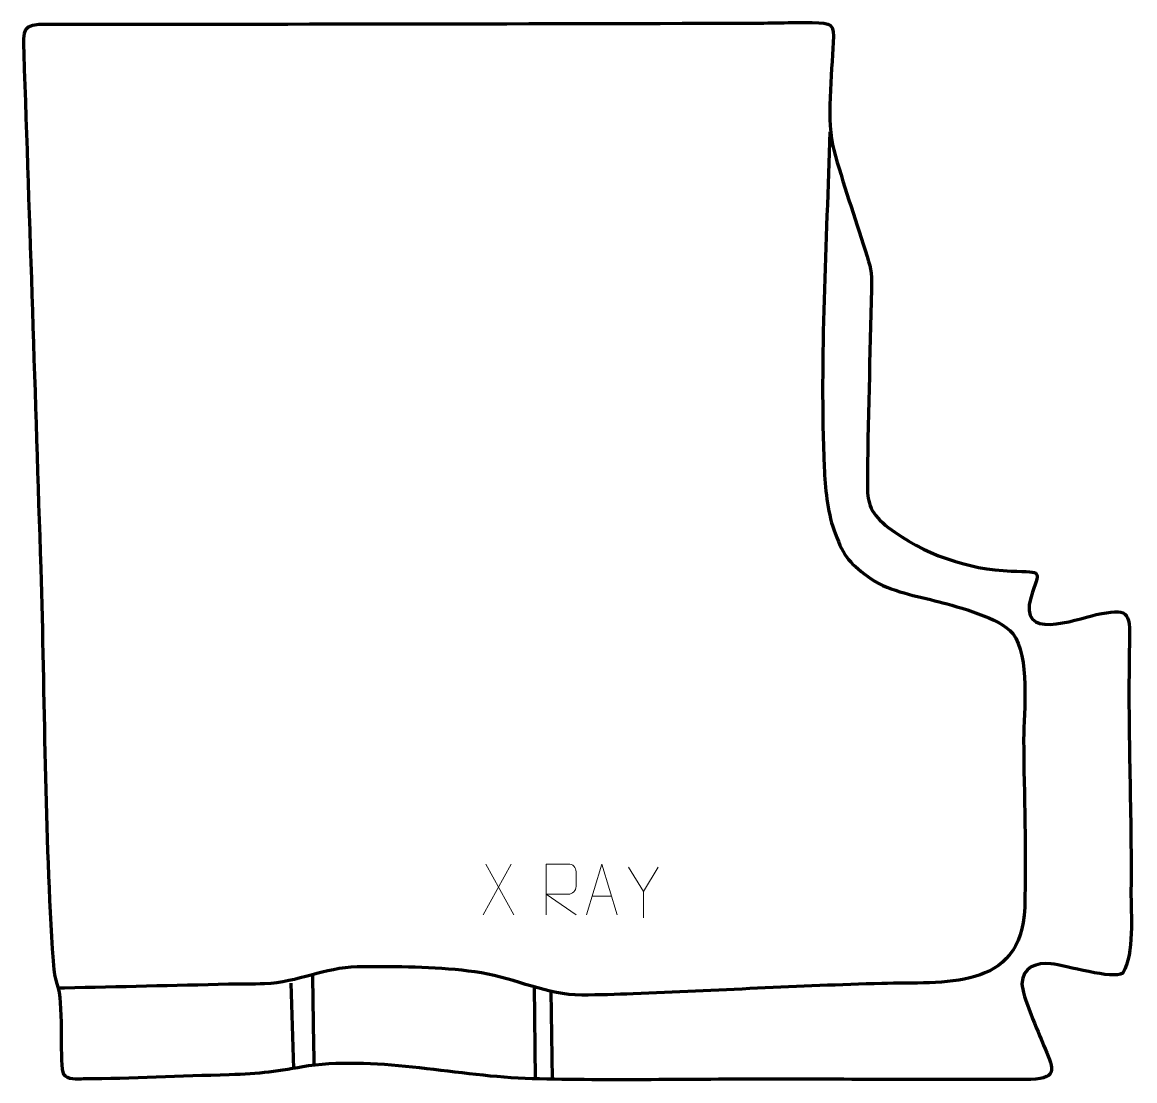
# Model space of a CAD drawing. Header units: millimetres. Extents: x -600 to -54, y 105 to 624.
import ezdxf

# ---------------------------------------------------------------- set-up
doc = ezdxf.new("R2010")
doc.units = ezdxf.units.MM
doc.header["$MEASUREMENT"] = 0
doc.layers.add('layer 2', color=7, linetype='Continuous')
doc.layers.add('layer 3', color=7, linetype='Continuous')

msp = doc.modelspace()

# ---------------------------------------------------------------- linework, layer by layer
at = {"layer": 'layer 2', "color": 140, "lineweight": 158}
msp.add_open_spline([(-204.1782, 570.6111), (-205.5814, 516.4046), (-209.2354, 460.0131), (-206.8694, 405.9854), (-206.8694, 405.9854), (-206.4117, 395.5332), (-205.4776, 384.9826), (-202.0657, 375.0349), (-202.0657, 375.0349), (-202.0657, 375.0349), (-201.5793, 373.6167), (-201.5793, 373.6167), (-201.5793, 373.6167), (-197.0585, 361.8197), (-194.2514, 358.4689), (-183.5926, 351.1105), (-183.5926, 351.1105), (-174.484, 344.8224), (-161.2944, 342.9055), (-150.4964, 339.9783), (-150.4964, 339.9783), (-141.02, 337.4094), (-120.7231, 332.0448), (-114.3509, 324.4764), (-114.3509, 324.4764), (-105.8559, 313.1399), (-108.7941, 286.2558), (-109.0245, 272.3218), (-109.0245, 272.3218), (-108.8737, 244.7387), (-107.6574, 217.4779), (-108.4761, 189.8402), (-108.4761, 189.8402), (-110.037, 148.5023), (-148.6795, 153.4579), (-178.6074, 152.6032), (-178.6074, 152.6032), (-219.2755, 151.4419), (-259.9056, 149.1424), (-300.5567, 147.5053), (-300.5567, 147.5053), (-308.9952, 147.1731), (-317.4019, 146.9507), (-325.8472, 146.8914), (-325.8472, 146.8914), (-342.8737, 146.7978), (-357.9529, 155.0242), (-375.1381, 157.7988), (-375.1381, 157.7988), (-392.1793, 160.5499), (-409.9013, 160.765), (-427.1383, 160.8222), (-427.1383, 160.8222), (-430.14, 160.8294), (-433.1303, 160.801), (-436.1313, 160.7512), (-436.1313, 160.7512), (-452.3019, 160.2987), (-464.7769, 153.2518), (-481.5379, 152.4197), (-481.5379, 152.4197), (-487.4242, 152.2161), (-493.3384, 152.2699), (-499.2306, 152.1958), (-499.2306, 152.1958), (-526.0492, 151.5714), (-552.8677, 150.9461), (-579.6863, 150.3213), (-579.6863, 150.3213), (-579.6863, 150.3213), (-582.6662, 150.2518), (-582.6662, 150.2518)], degree=3, knots=[0, 0, 0, 0, 0.05263158, 0.05263158, 0.05263158, 0.05263158, 0.10526316, 0.10526316, 0.10526316, 0.10526316, 0.15789474, 0.15789474, 0.15789474, 0.15789474, 0.21052632, 0.21052632, 0.21052632, 0.21052632, 0.26315789, 0.26315789, 0.26315789, 0.26315789, 0.31578947, 0.31578947, 0.31578947, 0.31578947, 0.36842105, 0.36842105, 0.36842105, 0.36842105, 0.42105263, 0.42105263, 0.42105263, 0.42105263, 0.47368421, 0.47368421, 0.47368421, 0.47368421, 0.52631579, 0.52631579, 0.52631579, 0.52631579, 0.57894737, 0.57894737, 0.57894737, 0.57894737, 0.63157895, 0.63157895, 0.63157895, 0.63157895, 0.68421053, 0.68421053, 0.68421053, 0.68421053, 0.73684211, 0.73684211, 0.73684211, 0.73684211, 0.78947368, 0.78947368, 0.78947368, 0.78947368, 0.84210526, 0.84210526, 0.84210526, 0.84210526, 0.89473684, 0.89473684, 0.89473684, 0.89473684, 1, 1, 1, 1], dxfattribs=at)
for points in [[(-458.0286, 157.1457), (-457.799, 142.2493), (-457.5692, 127.3528), (-457.3396, 112.4564)], [(-468.6633, 152.7039), (-468.6633, 152.7039), (-467.3216, 110.8679), (-467.3216, 110.8679)], [(-349.2805, 151.3393), (-349.2805, 151.3393), (-348.7789, 105.7813), (-348.7789, 105.7813)], [(-341.0536, 148.9048), (-341.0536, 148.9048), (-340.4231, 105.6098), (-340.4231, 105.6098)]]:
    msp.add_open_spline(points, degree=3, dxfattribs=at)
at = {"layer": 'layer 3', "color": 242, "lineweight": 158}
msp.add_open_spline([(-202.4481, 614.4841), (-202.0095, 623.9127), (-203.1354, 624.0586), (-212.7702, 624.2532), (-212.7702, 624.2532), (-222.9218, 624.4583), (-234.0172, 624.0208), (-244.3398, 624.0004), (-244.3398, 624.0004), (-359.0396, 623.7736), (-473.7343, 623.4661), (-588.4344, 623.5829), (-588.4344, 623.5829), (-600.4476, 623.5952), (-599.983, 621.1994), (-599.5682, 609.1857), (-599.5682, 609.1857), (-596.6578, 524.9034), (-593.8825, 440.6489), (-591.2273, 356.3545), (-591.2273, 356.3545), (-589.2264, 292.8387), (-589.4598, 226.7268), (-585.1615, 163.7334), (-585.1615, 163.7334), (-584.672, 156.5606), (-584.425, 156.9503), (-582.6662, 150.2518), (-582.6662, 150.2518), (-580.0826, 140.4115), (-582.1874, 112.1812), (-580.012, 107.9861), (-580.012, 107.9861), (-578.474, 105.0201), (-573.2637, 105.7136), (-570.3582, 105.7273), (-570.3582, 105.7273), (-546.7026, 105.9247), (-522.6507, 107.1259), (-498.926, 107.7565), (-498.926, 107.7565), (-483.9584, 108.1543), (-474.6868, 109.5341), (-460.0069, 112.1259), (-460.0069, 112.1259), (-424.5634, 116.8915), (-386.46, 106.8213), (-350.2627, 105.8172), (-350.2627, 105.8172), (-311.2419, 104.8523), (-272.2381, 105.6524), (-233.2141, 105.6487), (-233.2141, 105.6487), (-190.7121, 105.5965), (-148.0332, 105.2319), (-105.5546, 105.4679), (-105.5546, 105.4679), (-91.0244, 106.0473), (-94.9266, 111.7559), (-99.2293, 122.3936), (-99.2293, 122.3936), (-101.7613, 128.5934), (-109.8598, 146.8566), (-109.8198, 152.4223), (-109.8198, 152.4223), (-109.7607, 160.6571), (-102.4216, 162.967), (-95.5561, 162.2605), (-95.5561, 162.2605), (-88.7627, 161.5614), (-64.7367, 154.1974), (-60.3794, 157.7305), (-60.3794, 157.7305), (-54.4784, 167.3609), (-56.4601, 186.3977), (-56.3268, 198.0128), (-56.3268, 198.0128), (-55.9589, 238.3021), (-58.0071, 279.0913), (-57.0769, 319.1609), (-57.0769, 319.1609), (-56.6777, 336.3548), (-57.9114, 336.5419), (-73.4492, 333.7321), (-73.4492, 333.7321), (-83.9514, 331.0512), (-112.1159, 320.6663), (-105.3775, 342.321), (-105.3775, 342.321), (-101.2121, 355.7075), (-98.9511, 354.4715), (-115.0829, 355.0287), (-115.0829, 355.0287), (-136.4948, 355.7684), (-158.3529, 363.459), (-175.5032, 376.4657), (-175.5032, 376.4657), (-183.8993, 382.833), (-185.7109, 388.6108), (-185.6899, 396.2087), (-185.6899, 396.2087), (-185.6034, 427.6171), (-184.2834, 461.5053), (-183.7495, 493.3972), (-183.7495, 493.3972), (-183.5869, 503.11), (-183.9186, 503.3984), (-186.7959, 512.5368), (-186.7959, 512.5368), (-191.8689, 528.6381), (-197.7289, 545.6274), (-202.2227, 561.7746), (-202.2227, 561.7746), (-205.9759, 575.2604), (-203.1471, 599.3189), (-202.4481, 614.4841)], degree=3, knots=[0, 0, 0, 0, 0.03333333, 0.03333333, 0.03333333, 0.03333333, 0.06666667, 0.06666667, 0.06666667, 0.06666667, 0.1, 0.1, 0.1, 0.1, 0.13333333, 0.13333333, 0.13333333, 0.13333333, 0.16666667, 0.16666667, 0.16666667, 0.16666667, 0.2, 0.2, 0.2, 0.2, 0.23333333, 0.23333333, 0.23333333, 0.23333333, 0.26666667, 0.26666667, 0.26666667, 0.26666667, 0.3, 0.3, 0.3, 0.3, 0.33333333, 0.33333333, 0.33333333, 0.33333333, 0.36666667, 0.36666667, 0.36666667, 0.36666667, 0.4, 0.4, 0.4, 0.4, 0.43333333, 0.43333333, 0.43333333, 0.43333333, 0.46666667, 0.46666667, 0.46666667, 0.46666667, 0.5, 0.5, 0.5, 0.5, 0.53333333, 0.53333333, 0.53333333, 0.53333333, 0.56666667, 0.56666667, 0.56666667, 0.56666667, 0.6, 0.6, 0.6, 0.6, 0.63333333, 0.63333333, 0.63333333, 0.63333333, 0.66666667, 0.66666667, 0.66666667, 0.66666667, 0.7, 0.7, 0.7, 0.7, 0.73333333, 0.73333333, 0.73333333, 0.73333333, 0.76666667, 0.76666667, 0.76666667, 0.76666667, 0.8, 0.8, 0.8, 0.8, 0.83333333, 0.83333333, 0.83333333, 0.83333333, 0.86666667, 0.86666667, 0.86666667, 0.86666667, 0.9, 0.9, 0.9, 0.9, 0.93333333, 0.93333333, 0.93333333, 0.93333333, 1, 1, 1, 1], dxfattribs=at)
at = {"layer": 'layer 3', "color": 250, "lineweight": 9}
for points in [[(-360.5725, 211.2282), (-360.5725, 211.2282), (-374.3131, 186.3324), (-374.3131, 186.3324)], [(-372.8585, 211.2282), (-372.8585, 211.2282), (-359.1179, 186.2747), (-359.1179, 186.2747)], [(-295.6301, 197.8148), (-295.6301, 197.8148), (-302.951, 209.7135), (-302.951, 209.7135)], [(-320.736, 195.5241), (-320.736, 195.5241), (-311.2403, 195.5241), (-311.2403, 195.5241)]]:
    msp.add_open_spline(points, degree=3, dxfattribs=at)
for points, knots in [([(-343.3202, 186.2747), (-343.3202, 186.2747), (-343.3202, 211.2282), (-343.3202, 211.2282), (-343.3202, 211.2282), (-339.7254, 211.2282), (-336.1299, 211.2282), (-332.5347, 211.2282), (-332.5347, 211.2282), (-330.2094, 211.1905), (-328.6521, 209.7005), (-328.6562, 207.3341), (-328.6562, 207.3341), (-328.6566, 205.2986), (-328.6566, 202.2392), (-328.6562, 200.2032), (-328.6562, 200.2032), (-328.6627, 198.3277), (-330.475, 196.3859), (-332.4845, 196.3668), (-332.4845, 196.3668), (-332.4845, 196.3668), (-343.3202, 196.3668), (-343.3202, 196.3668), (-343.3202, 196.3668), (-343.3202, 196.3668), (-328.6655, 186.2747), (-328.6655, 186.2747)], [0, 0, 0, 0, 0.125, 0.125, 0.125, 0.125, 0.25, 0.25, 0.25, 0.25, 0.375, 0.375, 0.375, 0.375, 0.5, 0.5, 0.5, 0.5, 0.625, 0.625, 0.625, 0.625, 0.75, 0.75, 0.75, 0.75, 1, 1, 1, 1]), ([(-323.4586, 186.2747), (-323.4586, 186.2747), (-316.0876, 211.2282), (-316.0876, 211.2282), (-316.0876, 211.2282), (-316.0876, 211.2282), (-308.5177, 186.2747), (-308.5177, 186.2747)], [0, 0, 0, 0, 0.33333333, 0.33333333, 0.33333333, 0.33333333, 1, 1, 1, 1]), ([(-288.3077, 209.7135), (-288.3077, 209.7135), (-295.6301, 197.8148), (-295.6301, 197.8148), (-295.6301, 197.8148), (-295.6301, 197.8148), (-295.6294, 184.7599), (-295.6294, 184.7599)], [0, 0, 0, 0, 0.33333333, 0.33333333, 0.33333333, 0.33333333, 1, 1, 1, 1])]:
    msp.add_open_spline(points, degree=3, knots=knots, dxfattribs=at)

doc.saveas('drawing.dxf')
